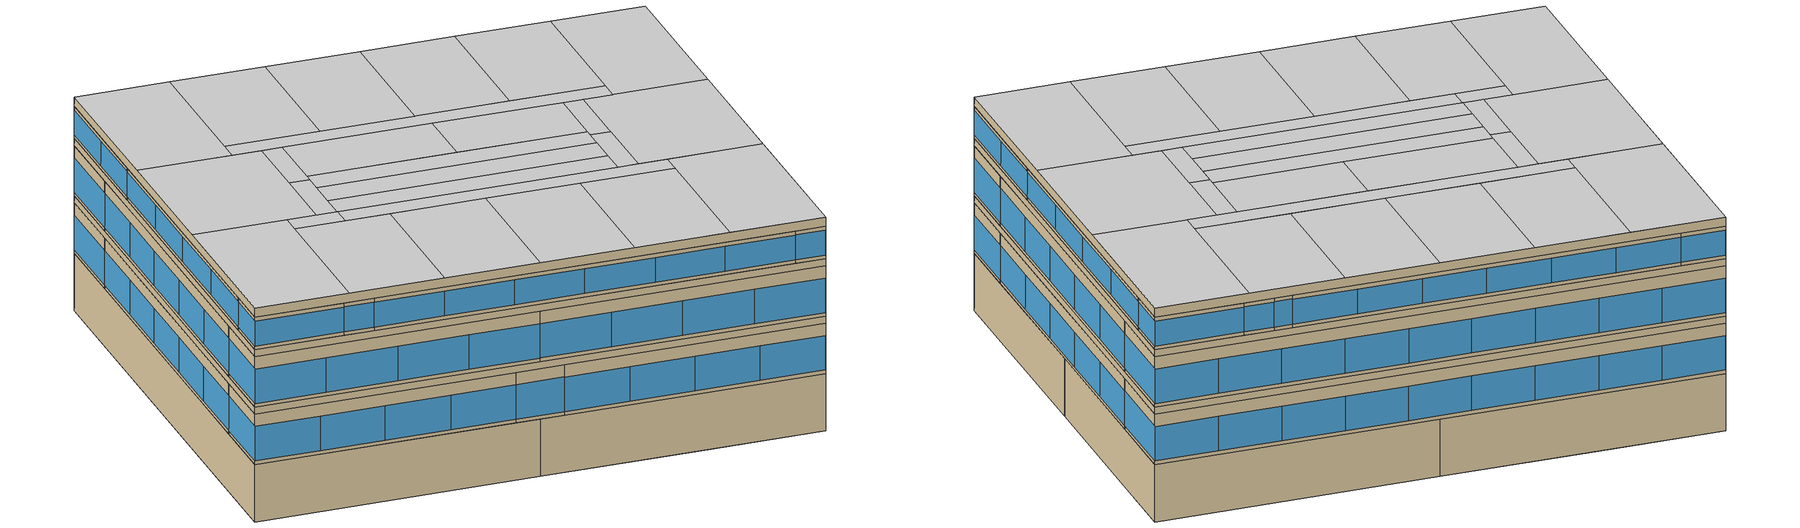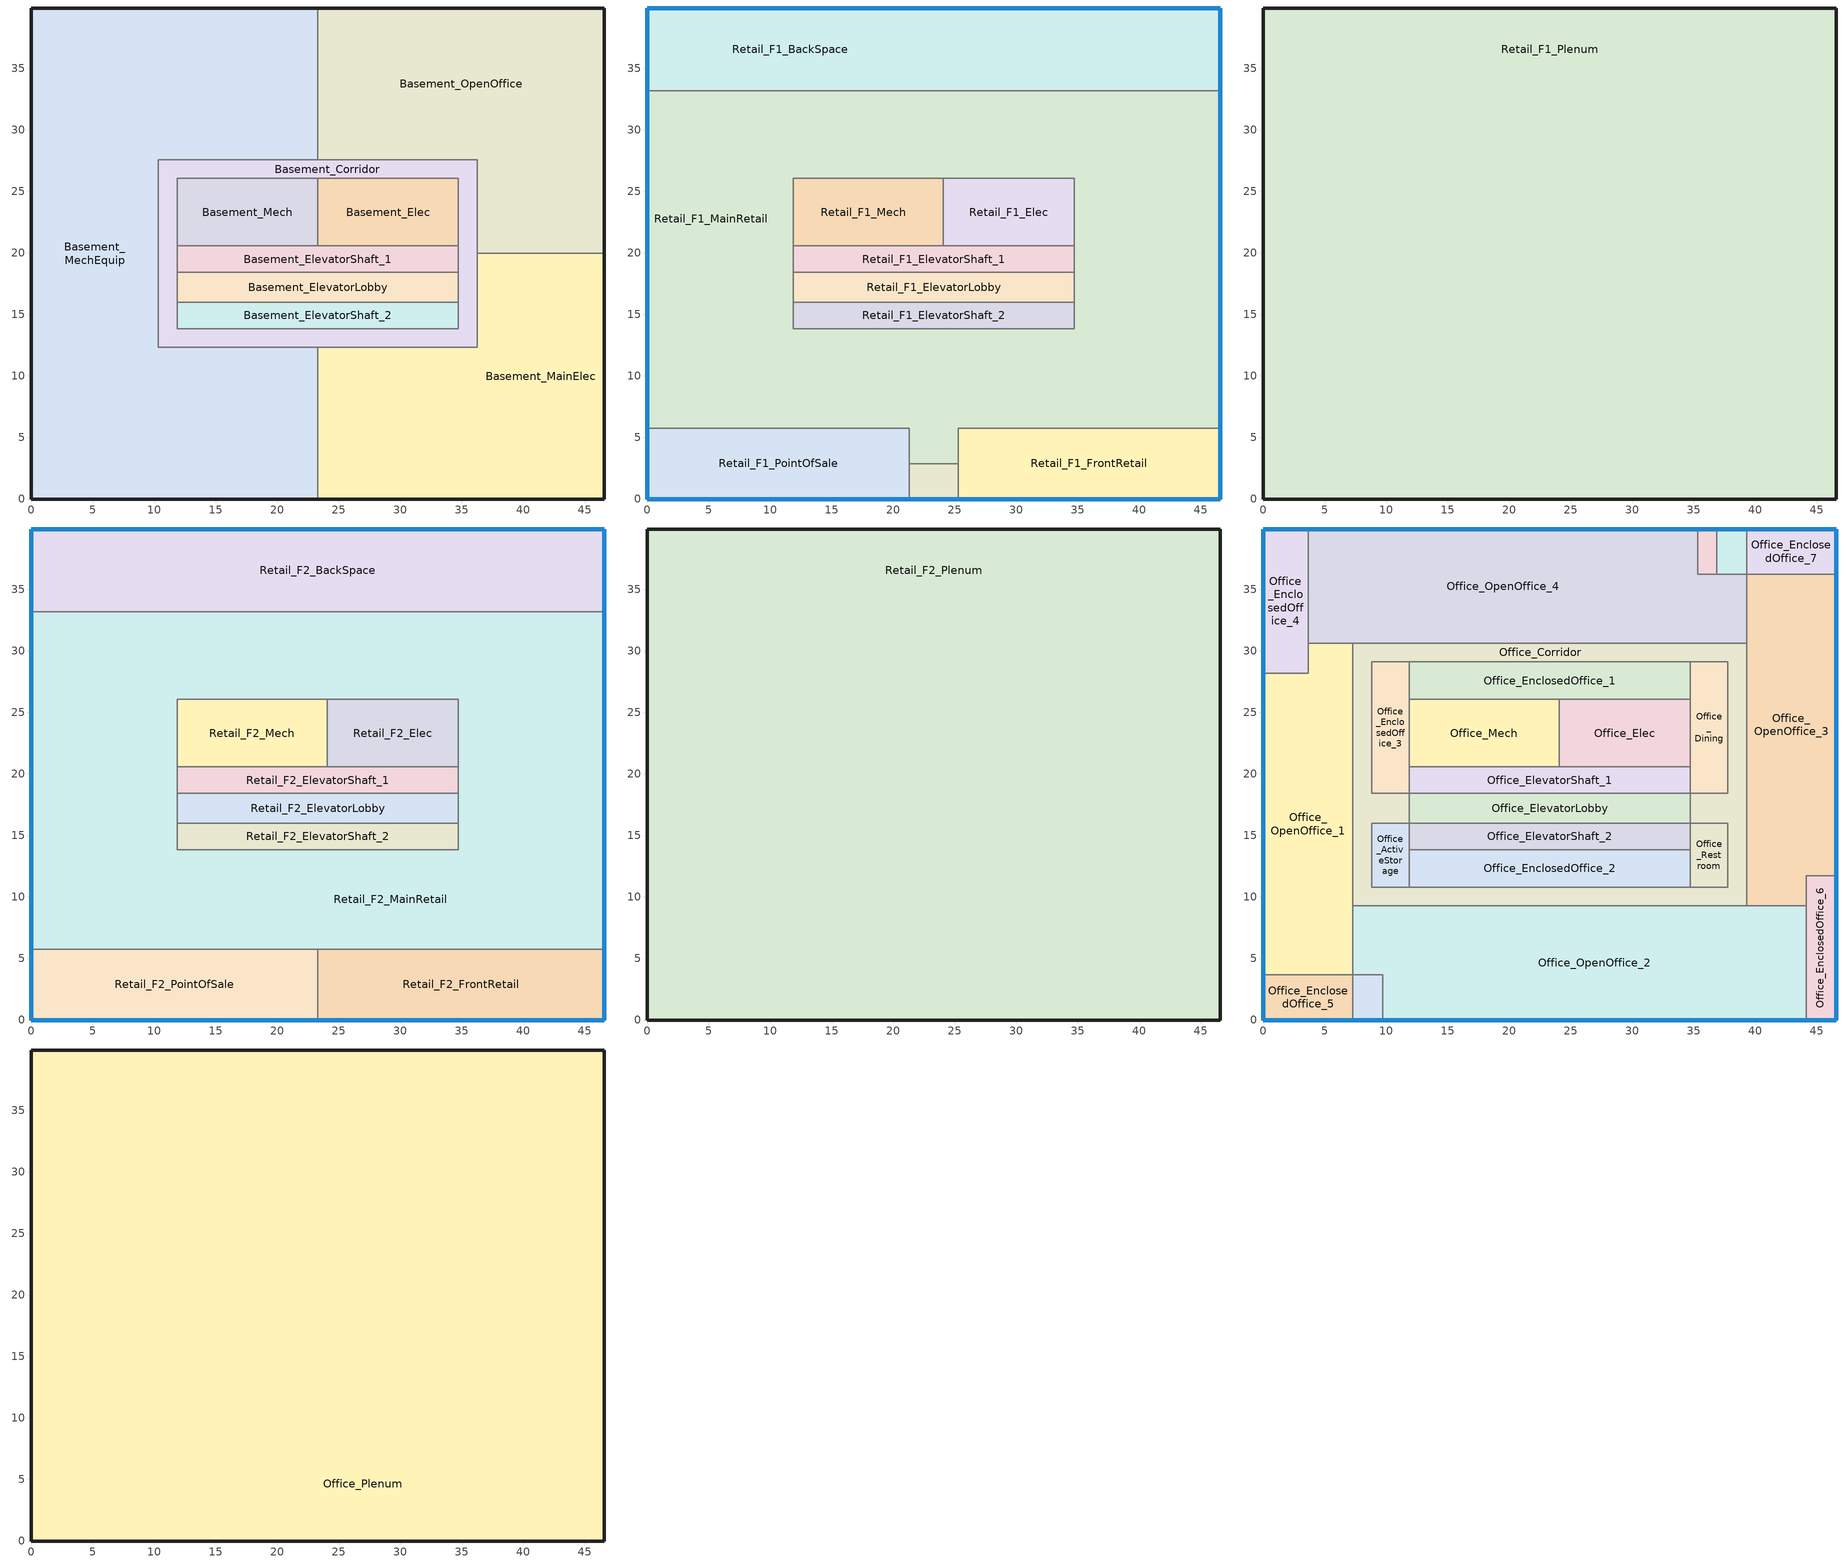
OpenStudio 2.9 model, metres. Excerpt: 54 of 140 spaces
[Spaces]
Basement_MechEquip
 floor ground: 23.29,39.9 23.29,27.57 10.33,27.57 10.33,39.9 z-4.88; 23.29,12.33 23.29,0 10.33,0 10.33,12.33 z-4.88; 10.33,39.9 10.33,0 0,0 0,39.9 z-4.88
 wall ground: 23.29,39.9 0,39.9 0,0 23.29,0 z-4.88:0
 wall to Basement_Corridor: 23.29,12.33 10.33,12.33 10.33,27.57 23.29,27.57 z-4.88:0
 wall to Basement_MainElec: 23.29,0 23.29,12.33 z-4.88:0
 wall to Basement_OpenOffice: 23.29,27.57 23.29,39.9 z-4.88:0
Basement_ElevatorShaft_1
 floor ground: 34.72,20.56 34.72,18.43 11.86,18.43 11.86,20.56 z-4.88
 wall to Basement_Mech: 23.29,20.56 11.86,20.56 z-4.88:0
 wall to Basement_Corridor: 34.72,18.43 34.72,20.56 / 11.86,20.56 11.86,18.43 z-4.88:0
 wall to Basement_Elec: 34.72,20.56 23.29,20.56 z-4.88:0
 wall to Basement_ElevatorLobby: 11.86,18.43 34.72,18.43 z-4.88:0
Basement_Corridor
 floor ground: 36.24,27.57 36.24,26.05 11.86,26.05 11.86,27.57 z-4.88; 11.86,27.57 11.86,19.95 10.33,19.95 10.33,27.57 z-4.88; 36.24,19.95 36.24,12.33 34.72,12.33 34.72,19.95 z-4.88; 34.72,13.85 34.72,12.33 10.33,12.33 10.33,13.85 z-4.88; 11.86,19.95 11.86,13.85 10.33,13.85 10.33,19.95 z-4.88; 36.24,26.05 36.24,19.95 34.72,19.95 34.72,26.05 z-4.88
 wall to Basement_Mech: 11.86,20.56 11.86,26.05 23.29,26.05 z-4.88:0
 wall to Basement_MainElec: 23.29,12.33 36.24,12.33 36.24,19.95 z-4.88:0
 wall to Basement_OpenOffice: 36.24,19.95 36.24,27.57 23.29,27.57 z-4.88:0
 wall to Basement_ElevatorLobby: 34.72,18.43 34.72,15.99 / 11.86,15.99 11.86,18.43 z-4.88:0
 wall to Basement_ElevatorShaft_2: 34.72,15.99 34.72,13.85 11.86,13.85 11.86,15.99 z-4.88:0
 wall to Basement_Elec: 23.29,26.05 34.72,26.05 34.72,20.56 z-4.88:0
Basement_MainElec
 floor ground: 36.24,12.33 36.24,0 23.29,0 23.29,12.33 z-4.88; 46.57,19.95 46.57,0 36.24,0 36.24,19.95 z-4.88
 wall to Basement_OpenOffice: 46.57,19.95 36.24,19.95 z-4.88:0
 wall ground: 23.29,0 46.57,0 46.57,19.95 z-4.88:0
Basement_ElevatorShaft_2
 floor ground: 34.72,15.99 34.72,13.85 11.86,13.85 11.86,15.99 z-4.88
 wall to Basement_ElevatorLobby: 34.72,15.99 11.86,15.99 z-4.88:0
Basement_OpenOffice
 floor ground: 46.57,39.9 46.57,27.57 23.29,27.57 23.29,39.9 z-4.88; 46.57,27.57 46.57,19.95 36.24,19.95 36.24,27.57 z-4.88
 wall ground: 46.57,19.95 46.57,39.9 23.29,39.9 z-4.88:0
Basement_Elec
 floor ground: 34.72,26.05 34.72,20.56 23.29,20.56 23.29,26.05 z-4.88
 wall to Basement_Mech: 23.29,26.05 23.29,20.56 z-4.88:0
Basement_Mech
 floor ground: 23.29,26.05 23.29,20.56 11.86,20.56 11.86,26.05 z-4.88
Basement_ElevatorLobby
 floor ground: 34.72,18.43 34.72,15.99 11.86,15.99 11.86,18.43 z-4.88
Retail_F1_MainRetail
 floor to Basement_MainElec: 25.27,12.33 25.27,2.88 23.29,2.88 23.29,12.33 z0; 36.24,12.33 36.24,5.76 25.27,5.76 25.27,12.33 z0; 46.57,19.95 46.57,5.76 36.24,5.76 36.24,19.95 z0
 floor to Basement_MechEquip: 23.29,5.76 23.29,2.88 21.31,2.88 21.31,5.76 z0; 23.29,33.19 23.29,27.57 10.33,27.57 10.33,33.19 z0; 23.29,12.33 23.29,5.76 0,5.76 0,12.33 z0; 10.33,33.19 10.33,12.33 0,12.33 0,33.19 z0
 floor to Basement_Corridor: 11.86,19.95 11.86,13.85 10.33,13.85 10.33,19.95 z0; 36.24,19.95 36.24,12.33 34.72,12.33 34.72,19.95 z0; 36.24,26.05 36.24,19.95 34.72,19.95 34.72,26.05 z0; 34.72,13.85 34.72,12.33 10.33,12.33 10.33,13.85 z0; 11.86,27.57 11.86,19.95 10.33,19.95 10.33,27.57 z0; 36.24,27.57 36.24,26.05 11.86,26.05 11.86,27.57 z0
 floor to Basement_OpenOffice: 46.57,27.57 46.57,19.95 36.24,19.95 36.24,27.57 z0; 46.57,33.19 46.57,27.57 23.29,27.57 23.29,33.19 z0
 wall outside: 0,33.19 0,5.76 / 46.57,5.76 46.57,33.19 z0:4.27
 wall to Retail_F1_PointOfSale: 0,5.76 21.31,5.76 21.31,2.88 z0:4.27
 wall to Retail_F1_ElevatorShaft_1: 34.72,20.56 34.72,18.43 / 11.86,18.43 11.86,20.56 z0:4.27
 wall to Retail_F1_Elec: 24.05,26.05 34.72,26.05 34.72,20.56 z0:4.27
 wall to Retail_F1_ElevatorLobby: 34.72,18.43 34.72,15.99 / 11.86,15.99 11.86,18.43 z0:4.27
 wall to Retail_F1_FrontRetail: 25.27,2.88 25.27,5.76 46.57,5.76 z0:4.27
 wall to Retail_F1_ElevatorShaft_2: 34.72,15.99 34.72,13.85 11.86,13.85 11.86,15.99 z0:4.27
 wall to Retail_F1_Mech: 11.86,20.56 11.86,26.05 24.05,26.05 z0:4.27
 wall to Retail_F1_BackSpace: 46.57,33.19 0,33.19 z0:4.27
 wall to Retail_F1_Entry: 21.31,2.88 25.27,2.88 z0:4.27
 window: 0,33.18 0,27.7 / 0,11.25 0,5.78 / 0,16.73 0,11.26 / 46.57,22.22 46.57,27.7 / 0,22.21 0,16.74 / 46.57,16.74 46.57,22.21 / 0,27.7 0,22.22 / 46.57,5.78 46.57,11.25 / 46.57,11.26 46.57,16.73 / 46.57,27.7 46.57,33.18 z0.3:3.23
Retail_F1_PointOfSale
 floor to Basement_MechEquip: 21.31,5.76 21.31,0 0,0 0,5.76 z0
 wall outside: 0,5.76 0,0 21.31,0 z0:4.27
 wall to Retail_F1_Entry: 21.31,0 21.31,2.88 z0:4.27
 window: 0.02,0 5.33,0 / 5.34,0 10.65,0 / 10.65,0 15.97,0 / 15.97,0 21.29,0 z0.3:3.23; 0,5.75 0,0.01 z0.3:3.24
Retail_F1_ElevatorShaft_1
 floor to Basement_ElevatorShaft_1: 34.72,20.56 34.72,18.43 11.86,18.43 11.86,20.56 z0
 wall to Retail_F1_ElevatorLobby: 11.86,18.43 34.72,18.43 z0:4.27
 wall to Retail_F1_Mech: 24.05,20.56 11.86,20.56 z0:4.27
 wall to Retail_F1_Elec: 34.72,20.56 24.05,20.56 z0:4.27
Retail_F1_Elec
 floor to Basement_Elec: 34.72,26.05 34.72,20.56 24.05,20.56 24.05,26.05 z0
 wall to Retail_F1_Mech: 24.05,26.05 24.05,20.56 z0:4.27
Retail_F1_FrontRetail
 floor to Basement_MainElec: 46.57,5.76 46.57,0 25.27,0 25.27,5.76 z0
 wall outside: 25.27,0 46.57,0 46.57,5.76 z0:4.27
 wall to Retail_F1_Entry: 25.27,2.88 25.27,0 z0:4.27
 window: 25.28,0 30.6,0 / 30.6,0 35.92,0 / 35.92,0 41.24,0 / 41.24,0 46.56,0 z0.3:3.23; 46.57,0.01 46.57,5.75 z0.3:3.24
Retail_F1_BackSpace
 floor to Basement_MechEquip: 23.29,39.9 23.29,33.19 0,33.19 0,39.9 z0
 floor to Basement_OpenOffice: 46.57,39.9 46.57,33.19 23.29,33.19 23.29,39.9 z0
 wall outside: 46.57,33.19 46.57,39.9 0,39.9 0,33.19 z0:4.27
 window: 46.56,39.9 41.39,39.9 / 41.38,39.9 36.22,39.9 / 5.18,39.9 0.02,39.9 / 36.21,39.9 31.05,39.9 / 31.04,39.9 25.87,39.9 / 25.87,39.9 20.7,39.9 / 20.7,39.9 15.53,39.9 / 15.53,39.9 10.36,39.9 / 10.36,39.9 5.19,39.9 z0.3:3.23; 0,39.88 0,33.21 / 46.57,33.21 46.57,39.88 z0.3:3.24
Retail_F1_Entry
 floor to Basement_MainElec: 25.27,2.88 25.27,0 23.29,0 23.29,2.88 z0
 floor to Basement_MechEquip: 23.29,2.88 23.29,0 21.31,0 21.31,2.88 z0
 wall outside: 21.31,0 25.27,0 z0:4.27
 window: 21.32,0 25.25,0 z0.3:3.25
Retail_F1_Mech
 floor to Basement_Elec: 24.05,26.05 24.05,20.56 23.29,20.56 23.29,26.05 z0
 floor to Basement_Mech: 23.29,26.05 23.29,20.56 11.86,20.56 11.86,26.05 z0
Retail_F1_ElevatorShaft_2
 floor to Basement_ElevatorShaft_2: 34.72,15.99 34.72,13.85 11.86,13.85 11.86,15.99 z0
 wall to Retail_F1_ElevatorLobby: 34.72,15.99 11.86,15.99 z0:4.27
Retail_F1_ElevatorLobby
 floor to Basement_ElevatorLobby: 34.72,18.43 34.72,15.99 11.86,15.99 11.86,18.43 z0
Retail_F1_Plenum
 floor to Retail_F1_MainRetail: 46.57,26.05 46.57,19.95 34.72,19.95 34.72,26.05 z4.27; 11.86,33.19 11.86,19.95 0,19.95 0,33.19 z4.27; 25.27,5.76 25.27,2.88 21.31,2.88 21.31,5.76 z4.27; 25.27,13.85 25.27,5.76 0,5.76 0,13.85 z4.27; 34.72,13.85 34.72,5.76 25.27,5.76 25.27,13.85 z4.27; 11.86,19.95 11.86,13.85 0,13.85 0,19.95 z4.27; 46.57,19.95 46.57,5.76 34.72,5.76 34.72,19.95 z4.27; 46.57,33.19 46.57,26.05 11.86,26.05 11.86,33.19 z4.27
 floor to Retail_F1_Entry: 25.27,2.88 25.27,0 21.31,0 21.31,2.88 z4.27
 floor to Retail_F1_BackSpace: 46.57,39.9 46.57,33.19 0,33.19 0,39.9 z4.27
 floor to Retail_F1_ElevatorShaft_1: 34.72,20.56 34.72,18.43 11.86,18.43 11.86,20.56 z4.27
 floor to Retail_F1_Elec: 34.72,26.05 34.72,20.56 24.05,20.56 24.05,26.05 z4.27
 floor to Retail_F1_ElevatorLobby: 34.72,18.43 34.72,15.99 11.86,15.99 11.86,18.43 z4.27
 floor to Retail_F1_ElevatorShaft_2: 34.72,15.99 34.72,13.85 11.86,13.85 11.86,15.99 z4.27
 floor to Retail_F1_Mech: 24.05,26.05 24.05,20.56 11.86,20.56 11.86,26.05 z4.27
 floor to Retail_F1_FrontRetail: 46.57,5.76 46.57,0 25.27,0 25.27,5.76 z4.27
 floor to Retail_F1_PointOfSale: 21.31,5.76 21.31,0 0,0 0,5.76 z4.27
 wall outside: 46.57,0 46.57,39.9 0,39.9 0,0 46.57,0 z4.27:4.88
Retail_F2_ElevatorLobby
 floor to Retail_F1_Plenum: 34.72,18.43 34.72,15.99 11.86,15.99 11.86,18.43 z4.88
 wall to Retail_F2_MainRetail: 34.72,15.99 34.72,18.43 / 11.86,18.43 11.86,15.99 z4.88:9.14
 wall to Retail_F2_ElevatorShaft_1: 34.72,18.43 11.86,18.43 z4.88:9.14
 wall to Retail_F2_ElevatorShaft_2: 11.86,15.99 34.72,15.99 z4.88:9.14
Retail_F2_ElevatorShaft_1
 floor to Retail_F1_Plenum: 34.72,20.56 34.72,18.43 11.86,18.43 11.86,20.56 z4.88
 wall to Retail_F2_Elec: 34.72,20.56 24.05,20.56 z4.88:9.14
 wall to Retail_F2_Mech: 24.05,20.56 11.86,20.56 z4.88:9.14
 wall to Retail_F2_MainRetail: 34.72,18.43 34.72,20.56 / 11.86,20.56 11.86,18.43 z4.88:9.14
Retail_F2_BackSpace
 floor to Retail_F1_Plenum: 46.57,39.9 46.57,33.19 0,33.19 0,39.9 z4.88
 wall outside: 46.57,33.19 46.57,39.9 0,39.9 0,33.19 z4.88:9.14
 wall to Retail_F2_MainRetail: 0,33.19 46.57,33.19 z4.88:9.14
 window: 5.18,39.9 0.02,39.9 / 31.04,39.9 25.87,39.9 / 36.21,39.9 31.05,39.9 / 46.56,39.9 41.39,39.9 / 25.87,39.9 20.7,39.9 / 20.7,39.9 15.53,39.9 / 15.53,39.9 10.36,39.9 / 10.36,39.9 5.19,39.9 / 41.38,39.9 36.22,39.9 z5.18:8.1; 46.57,33.21 46.57,39.88 / 0,39.88 0,33.21 z5.18:8.12
Retail_F2_Mech
 floor to Retail_F1_Plenum: 24.05,26.05 24.05,20.56 11.86,20.56 11.86,26.05 z4.88
 wall to Retail_F2_MainRetail: 24.05,26.05 11.86,26.05 11.86,20.56 z4.88:9.14
 wall to Retail_F2_Elec: 24.05,20.56 24.05,26.05 z4.88:9.14
Retail_F2_MainRetail
 floor to Retail_F1_Plenum: 46.57,13.85 46.57,5.76 11.86,5.76 11.86,13.85 z4.88; 46.57,19.95 46.57,13.85 34.72,13.85 34.72,19.95 z4.88; 34.72,33.19 34.72,26.05 0,26.05 0,33.19 z4.88; 11.86,26.05 11.86,19.95 0,19.95 0,26.05 z4.88; 11.86,19.95 11.86,5.76 0,5.76 0,19.95 z4.88; 46.57,33.19 46.57,19.95 34.72,19.95 34.72,33.19 z4.88
 wall outside: 0,33.19 0,5.76 / 46.57,5.76 46.57,33.19 z4.88:9.14
 wall to Retail_F2_FrontRetail: 23.29,5.76 46.57,5.76 z4.88:9.14
 wall to Retail_F2_ElevatorShaft_2: 34.72,15.99 34.72,13.85 11.86,13.85 11.86,15.99 z4.88:9.14
 wall to Retail_F2_PointOfSale: 0,5.76 23.29,5.76 z4.88:9.14
 wall to Retail_F2_Elec: 24.05,26.05 34.72,26.05 34.72,20.56 z4.88:9.14
 window: 0,16.73 0,11.26 / 46.57,22.22 46.57,27.7 / 0,33.18 0,27.7 / 46.57,16.74 46.57,22.21 / 46.57,11.26 46.57,16.73 / 0,11.25 0,5.78 / 0,22.21 0,16.74 / 46.57,5.78 46.57,11.25 / 0,27.7 0,22.22 / 46.57,27.7 46.57,33.18 z5.18:8.1
Retail_F2_ElevatorShaft_2
 floor to Retail_F1_Plenum: 34.72,15.99 34.72,13.85 11.86,13.85 11.86,15.99 z4.88
Retail_F2_FrontRetail
 floor to Retail_F1_Plenum: 46.57,5.76 46.57,0 23.29,0 23.29,5.76 z4.88
 wall outside: 23.29,0 46.57,0 46.57,5.76 z4.88:9.14
 wall to Retail_F2_PointOfSale: 23.29,5.76 23.29,0 z4.88:9.14
 window: 29.12,0 34.93,0 / 34.93,0 40.74,0 / 40.75,0 46.56,0 / 23.3,0 29.11,0 z5.18:8.1; 46.57,0.01 46.57,5.75 z5.18:8.12
Retail_F2_Elec
 floor to Retail_F1_Plenum: 34.72,26.05 34.72,20.56 24.05,20.56 24.05,26.05 z4.88
Retail_F2_PointOfSale
 floor to Retail_F1_Plenum: 23.29,5.76 23.29,0 0,0 0,5.76 z4.88
 wall outside: 0,5.76 0,0 23.29,0 z4.88:9.14
 window: 0.02,0 5.83,0 / 5.83,0 11.64,0 / 11.65,0 17.46,0 / 17.46,0 23.27,0 z5.18:8.1; 0,5.75 0,0.01 z5.18:8.12
Retail_F2_Plenum
 floor to Retail_F2_MainRetail: 46.57,19.95 46.57,13.85 34.72,13.85 34.72,19.95 z9.14; 11.86,26.05 11.86,19.95 0,19.95 0,26.05 z9.14; 46.57,13.85 46.57,5.76 11.86,5.76 11.86,13.85 z9.14; 11.86,19.95 11.86,5.76 0,5.76 0,19.95 z9.14; 46.57,33.19 46.57,19.95 34.72,19.95 34.72,33.19 z9.14; 34.72,33.19 34.72,26.05 0,26.05 0,33.19 z9.14
 floor to Retail_F2_ElevatorLobby: 34.72,18.43 34.72,15.99 11.86,15.99 11.86,18.43 z9.14
 floor to Retail_F2_Mech: 24.05,26.05 24.05,20.56 11.86,20.56 11.86,26.05 z9.14
 floor to Retail_F2_ElevatorShaft_2: 34.72,15.99 34.72,13.85 11.86,13.85 11.86,15.99 z9.14
 floor to Retail_F2_PointOfSale: 23.29,5.76 23.29,0 0,0 0,5.76 z9.14
 floor to Retail_F2_Elec: 34.72,26.05 34.72,20.56 24.05,20.56 24.05,26.05 z9.14
 floor to Retail_F2_FrontRetail: 46.57,5.76 46.57,0 23.29,0 23.29,5.76 z9.14
 floor to Retail_F2_ElevatorShaft_1: 34.72,20.56 34.72,18.43 11.86,18.43 11.86,20.56 z9.14
 floor to Retail_F2_BackSpace: 46.57,39.9 46.57,33.19 0,33.19 0,39.9 z9.14
 wall outside: 0,0 46.57,0 46.57,39.9 0,39.9 0,0 z9.14:9.75
Office_ActiveStorage
 floor to Retail_F2_Plenum: 11.86,15.99 11.86,10.81 8.81,10.81 8.81,15.99 z9.75
 wall to Office_Corridor: 11.86,15.99 8.81,15.99 8.81,10.81 11.86,10.81 z9.75:12.5
 wall to Office_ElevatorShaft_2: 11.86,13.85 11.86,15.99 z9.75:12.5
 wall to Office_EnclosedOffice_2: 11.86,10.81 11.86,13.85 z9.75:12.5
Office_EnclosedOffice_6
 floor to Retail_F2_Plenum: 46.57,11.72 46.57,0 44.13,0 44.13,11.72 z9.75
 wall outside: 44.13,0 46.57,0 46.57,11.72 z9.75:12.5
 wall to Office_OpenOffice_3: 46.57,11.72 44.13,11.72 44.13,9.28 z9.75:12.5
 wall to Office_OpenOffice_2: 44.13,9.28 44.13,0 z9.75:12.5
 window: 44.15,0 46.56,0 z10.05:12.18; 46.57,0.02 46.57,5.86 / 46.57,5.86 46.57,11.7 z10.06:12.16
Office_ElevatorShaft_1
 floor to Retail_F2_Plenum: 34.72,20.56 34.72,18.43 11.86,18.43 11.86,20.56 z9.75
 wall to Office_Mech: 24.05,20.56 11.86,20.56 z9.75:12.5
 wall to Office_Elec: 34.72,20.56 24.05,20.56 z9.75:12.5
 wall to Office_ElevatorLobby: 11.86,18.43 34.72,18.43 z9.75:12.5
 wall to Office_Dining: 34.72,18.43 34.72,20.56 z9.75:12.5
 wall to Office_EnclosedOffice_3: 11.86,20.56 11.86,18.43 z9.75:12.5
Office_OpenOffice_1
 floor to Retail_F2_Plenum: 7.28,30.62 7.28,28.18 3.66,28.18 3.66,30.62 z9.75; 7.28,28.18 7.28,3.66 0,3.66 0,28.18 z9.75
 wall outside: 0,28.18 0,3.66 z9.75:12.5
 wall to Office_EnclosedOffice_5: 0,3.66 7.28,3.66 z9.75:12.5
 wall to Office_OpenOffice_2: 7.28,3.66 7.28,9.28 z9.75:12.5
 wall to Office_Corridor: 7.28,9.28 7.28,30.62 z9.75:12.5
 wall to Office_EnclosedOffice_4: 3.66,30.62 3.66,28.18 0,28.18 z9.75:12.5
 wall to Office_OpenOffice_4: 7.28,30.62 3.66,30.62 z9.75:12.5
 window: 0,28.16 0,22.04 / 0,9.79 0,3.67 / 0,22.04 0,15.92 / 0,15.92 0,9.8 z10.06:12.16
Office_ConfRoom_2
 floor to Retail_F2_Plenum: 39.29,39.9 39.29,36.24 36.85,36.24 36.85,39.9 z9.75
 wall outside: 39.29,39.9 36.85,39.9 z9.75:12.5
 wall to Office_OpenOffice_4: 36.85,36.24 39.29,36.24 z9.75:12.5
 wall to Office_EnclosedOffice_7: 39.29,36.24 39.29,39.9 z9.75:12.5
 wall to Office_Classroom: 36.85,39.9 36.85,36.24 z9.75:12.5
 window: 39.27,39.9 36.87,39.9 z10.05:12.18
Office_Corridor
 floor to Retail_F2_Plenum: 39.29,19.95 39.29,10.81 37.76,10.81 37.76,19.95 z9.75; 39.29,10.81 39.29,9.28 8.81,9.28 8.81,10.81 z9.75; 37.76,18.43 37.76,15.99 34.72,15.99 34.72,18.43 z9.75; 11.86,18.43 11.86,15.99 8.81,15.99 8.81,18.43 z9.75; 39.29,30.62 39.29,19.95 37.76,19.95 37.76,30.62 z9.75; 37.76,30.62 37.76,29.09 7.28,29.09 7.28,30.62 z9.75; 8.81,19.95 8.81,9.28 7.28,9.28 7.28,19.95 z9.75; 8.81,29.09 8.81,19.95 7.28,19.95 7.28,29.09 z9.75
 wall to Office_ElevatorLobby: 34.72,18.43 34.72,15.99 / 11.86,15.99 11.86,18.43 z9.75:12.5
 wall to Office_OpenOffice_3: 39.29,9.28 39.29,30.62 z9.75:12.5
 wall to Office_Restroom: 34.72,15.99 37.76,15.99 37.76,10.81 34.72,10.81 z9.75:12.5
 wall to Office_OpenOffice_2: 7.28,9.28 39.29,9.28 z9.75:12.5
 wall to Office_EnclosedOffice_3: 11.86,18.43 8.81,18.43 8.81,29.09 11.86,29.09 z9.75:12.5
 wall to Office_EnclosedOffice_2: 34.72,10.81 11.86,10.81 z9.75:12.5
 wall to Office_EnclosedOffice_1: 11.86,29.09 34.72,29.09 z9.75:12.5
 wall to Office_Dining: 34.72,29.09 37.76,29.09 37.76,18.43 34.72,18.43 z9.75:12.5
 wall to Office_OpenOffice_4: 39.29,30.62 7.28,30.62 z9.75:12.5
Office_OpenOffice_3
 floor to Retail_F2_Plenum: 46.57,36.24 46.57,11.72 39.29,11.72 39.29,36.24 z9.75; 44.13,11.72 44.13,9.28 39.29,9.28 39.29,11.72 z9.75
 wall outside: 46.57,11.72 46.57,36.24 z9.75:12.5
 wall to Office_EnclosedOffice_7: 46.57,36.24 39.29,36.24 z9.75:12.5
 wall to Office_OpenOffice_2: 39.29,9.28 44.13,9.28 z9.75:12.5
 wall to Office_OpenOffice_4: 39.29,36.24 39.29,30.62 z9.75:12.5
 window: 46.57,11.74 46.57,17.86 / 46.57,17.86 46.57,23.98 / 46.57,23.98 46.57,30.1 / 46.57,30.1 46.57,36.22 z10.06:12.16
Office_OpenOffice_4
 floor to Retail_F2_Plenum: 35.33,39.9 35.33,30.62 3.66,30.62 3.66,39.9 z9.75; 39.29,36.24 39.29,30.62 35.33,30.62 35.33,36.24 z9.75
 wall outside: 35.33,39.9 3.66,39.9 z9.75:12.5
 wall to Office_Classroom: 36.85,36.24 35.33,36.24 35.33,39.9 z9.75:12.5
 wall to Office_EnclosedOffice_4: 3.66,39.9 3.66,30.62 z9.75:12.5
 window: 8.94,39.9 3.67,39.9 / 24.76,39.9 19.49,39.9 / 19.49,39.9 14.22,39.9 / 14.22,39.9 8.95,39.9 / 35.31,39.9 30.04,39.9 / 30.04,39.9 24.77,39.9 z10.06:12.16
Office_EnclosedOffice_3
 floor to Retail_F2_Plenum: 11.86,29.09 11.86,18.43 8.81,18.43 8.81,29.09 z9.75
 wall to Office_Mech: 11.86,20.56 11.86,26.05 z9.75:12.5
 wall to Office_EnclosedOffice_1: 11.86,26.05 11.86,29.09 z9.75:12.5
Office_ElevatorLobby
 floor to Retail_F2_Plenum: 34.72,18.43 34.72,15.99 11.86,15.99 11.86,18.43 z9.75
 wall to Office_ElevatorShaft_2: 11.86,15.99 34.72,15.99 z9.75:12.5
Office_ConfRoom_1
 floor to Retail_F2_Plenum: 9.72,3.66 9.72,0 7.28,0 7.28,3.66 z9.75
 wall outside: 7.28,0 9.72,0 z9.75:12.5
 wall to Office_OpenOffice_2: 9.72,0 9.72,3.66 7.28,3.66 z9.75:12.5
 wall to Office_EnclosedOffice_5: 7.28,3.66 7.28,0 z9.75:12.5
 window: 7.3,0 9.71,0 z10.05:12.18
Office_Elec
 floor to Retail_F2_Plenum: 34.72,26.05 34.72,20.56 24.05,20.56 24.05,26.05 z9.75
 wall to Office_Dining: 34.72,20.56 34.72,26.05 z9.75:12.5
 wall to Office_Mech: 24.05,26.05 24.05,20.56 z9.75:12.5
 wall to Office_EnclosedOffice_1: 34.72,26.05 24.05,26.05 z9.75:12.5
Office_EnclosedOffice_4
 floor to Retail_F2_Plenum: 3.66,39.9 3.66,28.18 0,28.18 0,39.9 z9.75
 wall outside: 3.66,39.9 0,39.9 0,28.18 z9.75:12.5
 window: 3.64,39.9 0.01,39.9 z10.05:12.17; 0,39.88 0,34.04 / 0,34.04 0,28.2 z10.06:12.16
Office_Mech
 floor to Retail_F2_Plenum: 24.05,26.05 24.05,20.56 11.86,20.56 11.86,26.05 z9.75
 wall to Office_EnclosedOffice_1: 24.05,26.05 11.86,26.05 z9.75:12.5
Office_OpenOffice_2
 floor to Retail_F2_Plenum: 44.13,9.28 44.13,0 9.72,0 9.72,9.28 z9.75; 9.72,9.28 9.72,3.66 7.28,3.66 7.28,9.28 z9.75
 wall outside: 9.72,0 44.13,0 z9.75:12.5
 window: 9.74,0 15.47,0 / 15.47,0 21.2,0 / 21.2,0 26.93,0 / 26.93,0 32.66,0 / 32.66,0 38.39,0 / 38.39,0 44.12,0 z10.06:12.16
Office_Restroom
 floor to Retail_F2_Plenum: 37.76,15.99 37.76,10.81 34.72,10.81 34.72,15.99 z9.75
 wall to Office_ElevatorShaft_2: 34.72,15.99 34.72,13.85 z9.75:12.5
 wall to Office_EnclosedOffice_2: 34.72,13.85 34.72,10.81 z9.75:12.5
Office_EnclosedOffice_5
 floor to Retail_F2_Plenum: 7.28,3.66 7.28,0 0,0 0,3.66 z9.75
 wall outside: 0,3.66 0,0 7.28,0 z9.75:12.5
 window: 0,3.64 0,0.01 z10.05:12.17; 0.01,0 7.27,0 z10.05:12.16
Office_ElevatorShaft_2
 floor to Retail_F2_Plenum: 34.72,15.99 34.72,13.85 11.86,13.85 11.86,15.99 z9.75
 wall to Office_EnclosedOffice_2: 11.86,13.85 34.72,13.85 z9.75:12.5
Office_Dining
 floor to Retail_F2_Plenum: 37.76,29.09 37.76,18.43 34.72,18.43 34.72,29.09 z9.75
 wall to Office_EnclosedOffice_1: 34.72,29.09 34.72,26.05 z9.75:12.5
Office_EnclosedOffice_1
 floor to Retail_F2_Plenum: 34.72,29.09 34.72,26.05 11.86,26.05 11.86,29.09 z9.75
Office_EnclosedOffice_2
 floor to Retail_F2_Plenum: 34.72,13.85 34.72,10.81 11.86,10.81 11.86,13.85 z9.75
Office_Classroom
 floor to Retail_F2_Plenum: 36.85,39.9 36.85,36.24 35.33,36.24 35.33,39.9 z9.75
 wall outside: 36.85,39.9 35.33,39.9 z9.75:12.5
 window: 36.84,39.9 35.34,39.9 z10.05:12.2
Office_EnclosedOffice_7
 floor to Retail_F2_Plenum: 46.57,39.9 46.57,36.24 39.29,36.24 39.29,39.9 z9.75
 wall outside: 46.57,36.24 46.57,39.9 39.29,39.9 z9.75:12.5
 window: 46.56,39.9 39.3,39.9 z10.05:12.16; 46.57,36.26 46.57,39.88 z10.05:12.17
Office_Plenum
 floor to Office_Elec: 34.72,26.05 34.72,20.56 24.05,20.56 24.05,26.05 z12.5
 floor to Office_Corridor: 39.29,10.81 39.29,9.28 8.81,9.28 8.81,10.81 z12.5; 11.86,18.43 11.86,15.99 8.81,15.99 8.81,18.43 z12.5; 37.76,30.62 37.76,29.09 7.28,29.09 7.28,30.62 z12.5; 39.29,30.62 39.29,19.95 37.76,19.95 37.76,30.62 z12.5; 39.29,19.95 39.29,10.81 37.76,10.81 37.76,19.95 z12.5; 37.76,18.43 37.76,15.99 34.72,15.99 34.72,18.43 z12.5; 8.81,29.09 8.81,19.95 7.28,19.95 7.28,29.09 z12.5; 8.81,19.95 8.81,9.28 7.28,9.28 7.28,19.95 z12.5
 floor to Office_OpenOffice_3: 44.13,11.72 44.13,9.28 39.29,9.28 39.29,11.72 z12.5; 46.57,36.24 46.57,11.72 39.29,11.72 39.29,36.24 z12.5
 floor to Office_Dining: 37.76,29.09 37.76,18.43 34.72,18.43 34.72,29.09 z12.5
 floor to Office_ConfRoom_1: 9.72,3.66 9.72,0 7.28,0 7.28,3.66 z12.5
 floor to Office_ConfRoom_2: 39.29,39.9 39.29,36.24 36.85,36.24 36.85,39.9 z12.5
 floor to Office_Mech: 24.05,26.05 24.05,20.56 11.86,20.56 11.86,26.05 z12.5
 floor to Office_ElevatorLobby: 34.72,18.43 34.72,15.99 11.86,15.99 11.86,18.43 z12.5
 floor to Office_EnclosedOffice_2: 34.72,13.85 34.72,10.81 11.86,10.81 11.86,13.85 z12.5
 floor to Office_OpenOffice_4: 39.29,36.24 39.29,30.62 35.33,30.62 35.33,36.24 z12.5; 35.33,39.9 35.33,30.62 3.66,30.62 3.66,39.9 z12.5
 floor to Office_ElevatorShaft_1: 34.72,20.56 34.72,18.43 11.86,18.43 11.86,20.56 z12.5
 floor to Office_OpenOffice_2: 44.13,9.28 44.13,0 9.72,0 9.72,9.28 z12.5; 9.72,9.28 9.72,3.66 7.28,3.66 7.28,9.28 z12.5
 floor to Office_EnclosedOffice_4: 3.66,39.9 3.66,28.18 0,28.18 0,39.9 z12.5
 floor to Office_OpenOffice_1: 7.28,30.62 7.28,28.18 3.66,28.18 3.66,30.62 z12.5; 7.28,28.18 7.28,3.66 0,3.66 0,28.18 z12.5
 floor to Office_Restroom: 37.76,15.99 37.76,10.81 34.72,10.81 34.72,15.99 z12.5
 floor to Office_EnclosedOffice_3: 11.86,29.09 11.86,18.43 8.81,18.43 8.81,29.09 z12.5
 floor to Office_EnclosedOffice_5: 7.28,3.66 7.28,0 0,0 0,3.66 z12.5
 floor to Office_Classroom: 36.85,39.9 36.85,36.24 35.33,36.24 35.33,39.9 z12.5
 floor to Office_ActiveStorage: 11.86,15.99 11.86,10.81 8.81,10.81 8.81,15.99 z12.5
 floor to Office_ElevatorShaft_2: 34.72,15.99 34.72,13.85 11.86,13.85 11.86,15.99 z12.5
 floor to Office_EnclosedOffice_6: 46.57,11.72 46.57,0 44.13,0 44.13,11.72 z12.5
 floor to Office_EnclosedOffice_7: 46.57,39.9 46.57,36.24 39.29,36.24 39.29,39.9 z12.5
 floor to Office_EnclosedOffice_1: 34.72,29.09 34.72,26.05 11.86,26.05 11.86,29.09 z12.5
 wall outside: 46.57,0 46.57,39.9 0,39.9 0,0 46.57,0 z12.5:13.26
 ceiling to Resi_bot_N_Apartment_4: 15.52,27.72 15.52,39.9 7.76,39.9 7.76,27.72 z13.26
 ceiling to Resi_bot_N_Apartment_1: 38.81,27.72 38.81,39.9 31.05,39.9 31.05,27.72 z13.26
 ceiling to Resi_bot_ElevatorShaft_2: 34.72,13.85 34.72,15.99 11.86,15.99 11.86,13.85 z13.26
 ceiling to Resi_bot_N_Apartment_3: 23.29,27.72 23.29,39.9 15.52,39.9 15.52,27.72 z13.26
 ceiling to Resi_bot_ElevatorLobby: 34.72,15.99 34.72,18.43 11.86,18.43 11.86,15.99 z13.26
 ceiling to Resi_bot_Mech: 24.05,20.56 24.05,26.05 11.86,26.05 11.86,20.56 z13.26
 ceiling to Resi_bot_Corridor: 11.86,19.95 11.86,26.05 10.18,26.05 10.18,19.95 z13.26; 38.81,26.05 38.81,27.72 7.76,27.72 7.76,26.05 z13.26; 36.39,13.85 36.39,19.95 34.72,19.95 34.72,13.85 z13.26; 11.86,12.18 11.86,13.85 7.76,13.85 7.76,12.18 z13.26; 11.86,13.85 11.86,19.95 10.18,19.95 10.18,13.85 z13.26; 38.81,12.18 38.81,13.85 11.86,13.85 11.86,12.18 z13.26; 36.39,19.95 36.39,26.05 34.72,26.05 34.72,19.95 z13.26
 ceiling to Resi_bot_SE_Apartment: 46.57,0 46.57,13.85 38.81,13.85 38.81,0 z13.26
 ceiling to Resi_bot_Elec: 34.72,20.56 34.72,26.05 24.05,26.05 24.05,20.56 z13.26
 ceiling to Resi_bot_S_Apartment_2: 23.29,0 23.29,12.18 15.52,12.18 15.52,0 z13.26
 ceiling to Resi_bot_ElevatorShaft_1: 34.72,18.43 34.72,20.56 11.86,20.56 11.86,18.43 z13.26
 ceiling to Resi_bot_E_Apartment: 46.57,13.85 46.57,26.05 36.39,26.05 36.39,13.85 z13.26
 ceiling to Resi_bot_S_Apartment_1: 15.52,0 15.52,12.18 7.76,12.18 7.76,0 z13.26
 ceiling to Resi_bot_S_Apartment_4: 38.81,0 38.81,12.18 31.05,12.18 31.05,0 z13.26
 ceiling to Resi_bot_S_Apartment_3: 31.05,0 31.05,12.18 23.29,12.18 23.29,0 z13.26
 ceiling to Resi_bot_NE_Apartment: 46.57,26.05 46.57,39.9 38.81,39.9 38.81,26.05 z13.26
 ceiling to Resi_bot_SW_Apartment: 7.76,0 7.76,13.85 0,13.85 0,0 z13.26
 ceiling to Resi_bot_N_Apartment_2: 31.05,27.72 31.05,39.9 23.29,39.9 23.29,27.72 z13.26
 ceiling to Resi_bot_Office: 10.18,13.85 10.18,26.05 0,26.05 0,13.85 z13.26
 ceiling to Resi_bot_NW_Apartment: 7.76,26.05 7.76,39.9 0,39.9 0,26.05 z13.26
[Site]
Tall Building Geometry (15-O7:15-O7)  (15-07:15-07): Latitude {deg}=37.62; Longitude {deg}=-122.4; Time Zone {hr}=-8; Elevation {m}=6; Terrain=Suburbs
[SizingPeriod:DesignDay] Barometric Pressure {Pa}=101252.9; Wind Speed {m/s}=0; Wind Direction {deg}=0; Sky Clearness=0.98; Rain Indicator=0; Snow Indicator=0; Day of Month=15; Day Type=SummerDesignDay; Daylight Saving Time Indicator=1; Humidity Indicating Type=WetBulb; Solar Model Indicator=ASHRAEClearSky
Name | Maximum Dry-Bulb Temperature {C} | Daily Dry-Bulb Temperature Range {deltaC} | Humidity Indicating Conditions at Maximum Dry-Bulb | Month
Summer Design Day in Tall Building Geometry (15-O7:15-O7) Aug | 29.7 | 11.1 | 18.4 | 8
Summer Design Day in Tall Building Geometry (15-O7:15-O7) Jul | 28.7 | 10.9 | 18.6 | 7
Summer Design Day in Tall Building Geometry (15-O7:15-O7) Sep | 30.9 | 13.1 | 18 | 9
[Building]
Building: North Axis {deg}=0; Standards Number of Stories=39; Standards Number of Above Ground Stories=38
[ThermalZone] Multiplier=1; Zone Inside Convection Algorithm=TARP; Use Ideal Air Loads=No
Name | Volume {m3}
Office_ActiveStorage Thermal Zone; Office_Restroom Thermal Zone | 43.3248
Retail_F1_MainRetail Thermal Zone | 4311.18
Retail_F1_PointOfSale Thermal Zone; Retail_F1_FrontRetail Thermal Zone | 523.7354
Office_EnclosedOffice_6 Thermal Zone | 78.3924
Retail_F2_ElevatorLobby Thermal Zone; Basement_ElevatorShaft_1 Thermal Zone; Basement_ElevatorShaft_2 Thermal Zone; Retail_F1_ElevatorLobby Thermal Zone | 237.8615
Office_ElevatorShaft_1 Thermal Zone; Office_ElevatorShaft_2 Thermal Zone | 133.7971
Office_OpenOffice_1 Thermal Zone | 514.2791
Office_ConfRoom_2 Thermal Zone; Office_ConfRoom_1 Thermal Zone | 24.4658
Basement_MechEquip Thermal Zone | 3568.267
Retail_F2_Plenum Thermal Zone; Retail_F1_Plenum Thermal Zone | 1132.76
Office_Corridor Thermal Zone | 461.2814
Office_OpenOffice_3 Thermal Zone | 522.4344
Office_Plenum Thermal Zone | 1415.95
Office_OpenOffice_4 Thermal Zone | 867.4142
Basement_Corridor Thermal Zone | 566.3369
Basement_MainElec Thermal Zone; Basement_OpenOffice Thermal Zone | 1784.13
Office_EnclosedOffice_3 Thermal Zone; Office_Dining Thermal Zone | 89.1981
Retail_F1_ElevatorShaft_1 Thermal Zone; Retail_F2_ElevatorShaft_1 Thermal Zone; Retail_F2_ElevatorShaft_2 Thermal Zone; Retail_F1_ElevatorShaft_2 Thermal Zone | 208.1288
Office_Mech Thermal Zone | 183.4932
Retail_F2_BackSpace Thermal Zone; Retail_F1_BackSpace Thermal Zone | 1332.66
Office_ElevatorLobby Thermal Zone | 152.911
Retail_F2_Mech Thermal Zone; Retail_F1_Mech Thermal Zone | 285.4338
Retail_F2_MainRetail Thermal Zone | 4262.48
Retail_F1_Elec Thermal Zone; Retail_F2_Elec Thermal Zone | 249.7546
Basement_ElevatorLobby Thermal Zone | 271.8417
Office_Classroom Thermal Zone | 15.2911
Retail_F2_FrontRetail Thermal Zone; Retail_F2_PointOfSale Thermal Zone | 572.4375
Office_EnclosedOffice_2 Thermal Zone; Office_EnclosedOffice_1 Thermal Zone | 191.1387
Basement_Mech Thermal Zone; Basement_Elec Thermal Zone | 305.8219
Office_Elec Thermal Zone | 160.5565
Office_EnclosedOffice_4 Thermal Zone | 117.5885
Office_OpenOffice_2 Thermal Zone | 913.7463
Retail_F1_Entry Thermal Zone | 48.7021
Office_EnclosedOffice_5 Thermal Zone; Office_EnclosedOffice_7 Thermal Zone | 73.0914
[Sizing:Zone] Zone Cooling Design Supply Air Temperature Input Method=SupplyAirTemperature; Zone Cooling Design Supply Air Temperature {C}=14; Zone Cooling Design Supply Air Temperature Difference {deltaC}=11.11; Zone Heating Design Supply Air Temperature Input Method=SupplyAirTemperature; Zone Heating Design Supply Air Temperature {C}=40; Zone Heating Design Supply Air Temperature Difference {deltaC}=11.11; Zone Cooling Design Supply Air Humidity Ratio {kg-H2O/kg-air}=0.0085; Zone Heating Design Supply Air Humidity Ratio {kg-H2O/kg-air}=0.008; Cooling Design Air Flow Method=DesignDay; Heating Design Air Flow Method=DesignDay; Account for Dedicated Outdoor Air System=No; Dedicated Outdoor Air System Control Strategy=NeutralSupplyAir; Dedicated Outdoor Air Low Setpoint Temperature for Design {C}=Autosize; Dedicated Outdoor Air High Setpoint Temperature for Design {C}=Autosize
Resi_bot_Plenum Thermal Zone; Office_ActiveStorage Thermal Zone; Resi_mid_ElevatorShaft_1 Thermal Zone; Resi_bot_S_Apartment_4 Thermal Zone; Retail_F1_MainRetail Thermal Zone; Retail_F1_PointOfSale Thermal Zone; Office_EnclosedOffice_6 Thermal Zone; Hotel_mid_Plenum Thermal Zone; Hotel_top_Dining Thermal Zone; Retail_F2_ElevatorLobby Thermal Zone; Office_ElevatorShaft_1 Thermal Zone; Resi_mid_Mech Thermal Zone; Office_OpenOffice_1 Thermal Zone; Resi_mid_E_Apartment Thermal Zone; Office_ConfRoom_2 Thermal Zone; Resi_mid_Corridor Thermal Zone; Resi_bot_Corridor Thermal Zone; Basement_MechEquip Thermal Zone; Retail_F2_Plenum Thermal Zone; Hotel_top_ElevatorLobby Thermal Zone; Resi_mid_S_Apartment_2 Thermal Zone; Hotel_mid_Corridor Thermal Zone; Hotel_top_E_GuestRm_Mult4 Thermal Zone; Resi_mid_S_Apartment_1 Thermal Zone; Office_Corridor Thermal Zone; Retail_F1_Plenum Thermal Zone; Office_OpenOffice_3 Thermal Zone; Resi_bot_SW_Apartment Thermal Zone; Hotel_top_ElevatorShaft_2 Thermal Zone; Resi_bot_N_Apartment_2 Thermal Zone; Resi_bot_Office Thermal Zone; Office_Plenum Thermal Zone; Resi_bot_E_Apartment Thermal Zone; Hotel_top_Corridor Thermal Zone; Office_OpenOffice_4 Thermal Zone; Basement_ElevatorShaft_1 Thermal Zone; Hotel_top_SE_GuestRm Thermal Zone; Hotel_mid_E_GuestRm_Mult4 Thermal Zone; Basement_Corridor Thermal Zone; Hotel_mid_NW_GuestRm Thermal Zone; Basement_MainElec Thermal Zone; Office_EnclosedOffice_3 Thermal Zone; Retail_F1_ElevatorShaft_1 Thermal Zone; Hotel_mid_N_GuestRm_Mult10 Thermal Zone; Hotel_bot_Lobby Thermal Zone; Resi_mid_Plenum Thermal Zone; Hotel_bot_Retail_2 Thermal Zone; Retail_F2_ElevatorShaft_1 Thermal Zone; Hotel_top_S_GuestRm_Mult10 Thermal Zone; Resi_bot_ElevatorShaft_1 Thermal Zone; Hotel_bot_Mech Thermal Zone; Resi_mid_W_Apartment Thermal Zone; Office_Mech Thermal Zone; Retail_F2_BackSpace Thermal Zone; Resi_mid_SE_Apartment Thermal Zone; Resi_bot_N_Apartment_4 Thermal Zone; Office_ElevatorLobby Thermal Zone; Retail_F2_Mech Thermal Zone; Retail_F2_MainRetail Thermal Zone; Hotel_mid_S_GuestRm_Mult10 Thermal Zone; Hotel_mid_NE_GuestRm Thermal Zone; Hotel_mid_ElevatorShaft_2 Thermal Zone; Basement_ElevatorShaft_2 Thermal Zone; Retail_F1_Elec Thermal Zone; Hotel_bot_Storage Thermal Zone; Resi_mid_S_Apartment_4 Thermal Zone; Resi_bot_S_Apartment_3 Thermal Zone; Hotel_mid_ElevatorShaft_1 Thermal Zone; Resi_bot_SE_Apartment Thermal Zone; Hotel_bot_Plenum Thermal Zone; Retail_F2_ElevatorShaft_2 Thermal Zone; Hotel_top_ElevatorShaft_1 Thermal Zone; Hotel_bot_Retail_1 Thermal Zone; Resi_mid_Elec Thermal Zone; Basement_ElevatorLobby Thermal Zone; Office_Classroom Thermal Zone; Resi_mid_N_Apartment_2 Thermal Zone; Hotel_mid_SE_GuestRm Thermal Zone; Hotel_top_Mech Thermal Zone; Retail_F2_FrontRetail Thermal Zone; Hotel_bot_ElevatorShaft_1 Thermal Zone; Office_EnclosedOffice_2 Thermal Zone; Resi_mid_NW_Apartment Thermal Zone; Hotel_bot_Cafe Thermal Zone; Hotel_mid_Storage Thermal Zone; Resi_mid_NE_Apartment Thermal Zone; Resi_bot_Mech Thermal Zone; Hotel_top_Storage Thermal Zone; Retail_F1_FrontRetail Thermal Zone; Resi_bot_S_Apartment_2 Thermal Zone; Resi_bot_Elec Thermal Zone; Top_ElevatorMachineRm Thermal Zone; Hotel_top_SW_GuestRm Thermal Zone; Resi_mid_ElevatorShaft_2 Thermal Zone; Resi_mid_N_Apartment_3 Thermal Zone; Retail_F2_Elec Thermal Zone; Hotel_mid_SW_GuestRm Thermal Zone; Office_ConfRoom_1 Thermal Zone; Basement_OpenOffice Thermal Zone; Retail_F2_PointOfSale Thermal Zone; Hotel_mid_ElevatorLobby Thermal Zone; Basement_Mech Thermal Zone; Retail_F1_ElevatorShaft_2 Thermal Zone; Hotel_mid_W_GuestRm_Mult4 Thermal Zone; Hotel_mid_Mech Thermal Zone; Hotel_mid_Elec Thermal Zone; Hotel_top_Plenum Thermal Zone; Hotel_bot_ElevatorLobby Thermal Zone; Office_Elec Thermal Zone; Hotel_top_Kitchen Thermal Zone; Hotel_top_Elec Thermal Zone; Resi_mid_SW_Apartment Thermal Zone; Hotel_top_Banquet Thermal Zone; Office_EnclosedOffice_4 Thermal Zone; Basement_Elec Thermal Zone; Resi_bot_S_Apartment_1 Thermal Zone; Office_OpenOffice_2 Thermal Zone; Resi_bot_N_Apartment_3 Thermal Zone; Resi_mid_S_Apartment_3 Thermal Zone; Retail_F1_BackSpace Thermal Zone; Retail_F1_Entry Thermal Zone; Office_Restroom Thermal Zone; Office_EnclosedOffice_5 Thermal Zone; Resi_mid_N_Apartment_4 Thermal Zone; Resi_bot_NE_Apartment Thermal Zone; Resi_mid_N_Apartment_1 Thermal Zone; Retail_F1_Mech Thermal Zone; Office_ElevatorShaft_2 Thermal Zone; Resi_bot_ElevatorShaft_2 Thermal Zone; Resi_bot_ElevatorLobby Thermal Zone; Resi_bot_N_Apartment_1 Thermal Zone; Hotel_bot_ElevatorShaft_2 Thermal Zone; Hotel_bot_Laundry Thermal Zone; Hotel_bot_Elec Thermal Zone; Resi_mid_ElevatorLobby Thermal Zone; Office_Dining Thermal Zone; Office_EnclosedOffice_1 Thermal Zone; Resi_bot_NW_Apartment Thermal Zone; Office_EnclosedOffice_7 Thermal Zone; Retail_F1_ElevatorLobby Thermal Zone
[Space]
Name | Space Type | Building Story | Thermal Zone | Part of Total Floor Area
Office_ActiveStorage | Storage | Office story | Office_ActiveStorage Thermal Zone | Yes
Retail_F1_MainRetail | Retail Retail | Retail_F1 story | Retail_F1_MainRetail Thermal Zone | Yes
Retail_F1_PointOfSale | Retail Point_of_Sale | Retail_F1 story | Retail_F1_PointOfSale Thermal Zone | Yes
Office_EnclosedOffice_6 | ClosedOffice | Office story | Office_EnclosedOffice_6 Thermal Zone | Yes
Retail_F2_ElevatorLobby | Elevator Lobby | Retail_F2 story | Retail_F2_ElevatorLobby Thermal Zone | Yes
Office_ElevatorShaft_1 | Elevator Shaft | Office story | Office_ElevatorShaft_1 Thermal Zone | Yes
Office_OpenOffice_1 | OpenOffice | Office story | Office_OpenOffice_1 Thermal Zone | Yes
Office_ConfRoom_2 | Conference | Office story | Office_ConfRoom_2 Thermal Zone | Yes
Basement_MechEquip | Main Mechanical | Basement story | Basement_MechEquip Thermal Zone | Yes
Retail_F2_Plenum |  | Retail_F2 story | Retail_F2_Plenum Thermal Zone | No
Office_Corridor | Corridor | Office story | Office_Corridor Thermal Zone | Yes
Retail_F1_Plenum |  | Retail_F1 story | Retail_F1_Plenum Thermal Zone | No
Office_OpenOffice_3 | OpenOffice | Office story | Office_OpenOffice_3 Thermal Zone | Yes
Office_Plenum |  | Office story | Office_Plenum Thermal Zone | No
Office_OpenOffice_4 | OpenOffice | Office story | Office_OpenOffice_4 Thermal Zone | Yes
Basement_ElevatorShaft_1 | Elevator Shaft | Basement story | Basement_ElevatorShaft_1 Thermal Zone | Yes
Basement_Corridor | Corridor | Basement story | Basement_Corridor Thermal Zone | Yes
Basement_MainElec | Main Electrical | Basement story | Basement_MainElec Thermal Zone | Yes
Office_EnclosedOffice_3 | ClosedOffice | Office story | Office_EnclosedOffice_3 Thermal Zone | Yes
Retail_F1_ElevatorShaft_1 | Elevator Shaft | Retail_F1 story | Retail_F1_ElevatorShaft_1 Thermal Zone | Yes
Retail_F2_ElevatorShaft_1 | Elevator Shaft | Retail_F2 story | Retail_F2_ElevatorShaft_1 Thermal Zone | Yes
Office_Mech | Elec/MechRoom | Office story | Office_Mech Thermal Zone | Yes
Retail_F2_BackSpace | Retail Back_Space | Retail_F2 story | Retail_F2_BackSpace Thermal Zone | Yes
Office_ElevatorLobby | Elevator Lobby | Office story | Office_ElevatorLobby Thermal Zone | Yes
Retail_F2_Mech | Elec/MechRoom | Retail_F2 story | Retail_F2_Mech Thermal Zone | Yes
Retail_F2_MainRetail | Retail Retail | Retail_F2 story | Retail_F2_MainRetail Thermal Zone | Yes
Basement_ElevatorShaft_2 | Elevator Shaft | Basement story | Basement_ElevatorShaft_2 Thermal Zone | Yes
Retail_F1_Elec | Elec/MechRoom | Retail_F1 story | Retail_F1_Elec Thermal Zone | Yes
Retail_F2_ElevatorShaft_2 | Elevator Shaft | Retail_F2 story | Retail_F2_ElevatorShaft_2 Thermal Zone | Yes
Basement_ElevatorLobby | Elevator Lobby | Basement story | Basement_ElevatorLobby Thermal Zone | Yes
Office_Classroom | Classroom | Office story | Office_Classroom Thermal Zone | Yes
Retail_F2_FrontRetail | Retail Retail | Retail_F2 story | Retail_F2_FrontRetail Thermal Zone | Yes
Office_EnclosedOffice_2 | ClosedOffice | Office story | Office_EnclosedOffice_2 Thermal Zone | Yes
Retail_F1_FrontRetail | Retail Retail | Retail_F1 story | Retail_F1_FrontRetail Thermal Zone | Yes
Retail_F2_Elec | Elec/MechRoom | Retail_F2 story | Retail_F2_Elec Thermal Zone | Yes
Office_ConfRoom_1 | Conference | Office story | Office_ConfRoom_1 Thermal Zone | Yes
Basement_OpenOffice | OpenOffice | Basement story | Basement_OpenOffice Thermal Zone | Yes
Retail_F2_PointOfSale | Retail Point_of_Sale | Retail_F2 story | Retail_F2_PointOfSale Thermal Zone | Yes
Basement_Mech | Elec/MechRoom | Basement story | Basement_Mech Thermal Zone | Yes
Retail_F1_ElevatorShaft_2 | Elevator Shaft | Retail_F1 story | Retail_F1_ElevatorShaft_2 Thermal Zone | Yes
Office_Elec | Elec/MechRoom | Office story | Office_Elec Thermal Zone | Yes
Office_EnclosedOffice_4 | ClosedOffice | Office story | Office_EnclosedOffice_4 Thermal Zone | Yes
Basement_Elec | Elec/MechRoom | Basement story | Basement_Elec Thermal Zone | Yes
Office_OpenOffice_2 | OpenOffice | Office story | Office_OpenOffice_2 Thermal Zone | Yes
Retail_F1_BackSpace | Retail Back_Space | Retail_F1 story | Retail_F1_BackSpace Thermal Zone | Yes
Retail_F1_Entry | Retail Entry | Retail_F1 story | Retail_F1_Entry Thermal Zone | Yes
Office_Restroom | Restroom | Office story | Office_Restroom Thermal Zone | Yes
Office_EnclosedOffice_5 | ClosedOffice | Office story | Office_EnclosedOffice_5 Thermal Zone | Yes
Retail_F1_Mech | Elec/MechRoom | Retail_F1 story | Retail_F1_Mech Thermal Zone | Yes
Office_ElevatorShaft_2 | Elevator Shaft | Office story | Office_ElevatorShaft_2 Thermal Zone | Yes
Office_Dining | Dining | Office story | Office_Dining Thermal Zone | Yes
Office_EnclosedOffice_1 | ClosedOffice | Office story | Office_EnclosedOffice_1 Thermal Zone | Yes
Office_EnclosedOffice_7 | ClosedOffice | Office story | Office_EnclosedOffice_7 Thermal Zone | Yes
Retail_F1_ElevatorLobby | Elevator Lobby | Retail_F1 story | Retail_F1_ElevatorLobby Thermal Zone | Yes
[SpaceType]
Name | Standards Building Type | Standards Space Type
Classroom | Office | classroom/lecture/training
ClosedOffice; OpenOffice | Office | office
Conference | Office | conference/meeting/multipurpose
Corridor | Office | corridor
Dining | Office | dining
Elec/MechRoom; Main Electrical; Main Mechanical | Office | electrical/mechanical
Lobby; Elevator Lobby; Elevator Shaft | Office | lobby
Restroom | Office | restroom
Retail Back_Space | Retail | storage
Retail Entry; Retail Point_of_Sale; Retail Retail | Retail | retail
Storage | Office | storage
[BuildingStory]
Name | Nominal Z Coordinate {m} | Nominal Floor to Floor Height {m}
Basement story | -4.8768 | 4.8768
Office story; Retail_F1 story; Retail_F2 story
